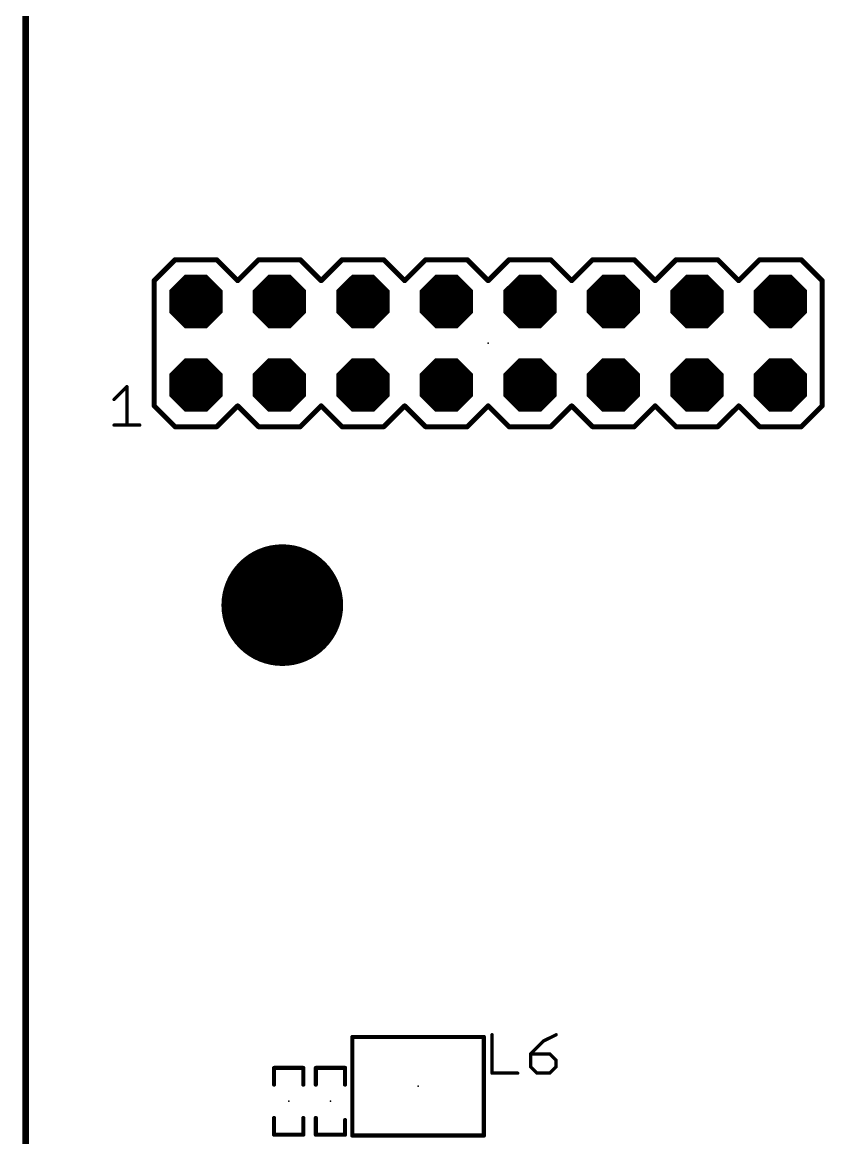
# Model space of a CAD drawing. Extents: x -36 to 36, y -94 to 86.
# Drawn here: x -35.41 to -11, y -51.98 to -18.04 of the extents above; entities that cross this region are included whole.
import ezdxf

# ---------------------------------------------------------------- set-up
doc = ezdxf.new("R2010")
doc.units = 0
for name, color, linetype in [('17', 82, 'CONTINUOUS'), ('20', 7, 'CONTINUOUS'), ('21', 253, 'CONTINUOUS'), ('23', 7, 'CONTINUOUS'), ('30', 253, 'CONTINUOUS')]:
    doc.layers.add(name, color=color, linetype=linetype)

# ---------------------------------------------------------------- blocks, each defined once
blk = doc.blocks.new('OCTAGONP')
at = {"const_width": 0.5}
blk.add_lwpolyline([(-0.25, -0.1036), (-0.25, 0.1036), (-0.1036, 0.25), (0.1036, 0.25), (0.25, 0.1036), (0.25, -0.1036), (0.1036, -0.25), (-0.1036, -0.25), (-0.25, -0.1036), (-0.25, 0.1036)], dxfattribs=at)

msp = doc.modelspace()

# ---------------------------------------------------------------- linework, layer by layer
at = {"layer": '20', "const_width": 0.2032}
msp.add_lwpolyline([(-35.306, -90), (-35.306, 86.233)], dxfattribs=at)
at = {"layer": '20'}
msp.add_circle((-27.5, -35.778), 1.8, dxfattribs=at)
at = {"layer": '21'}
for points, const_width in [([(-30.762, -25.269), (-31.397, -25.904)], 0.1524), ([(-30.762, -25.269), (-29.492, -25.269)], 0.1524), ([(-29.492, -25.269), (-28.857, -25.904)], 0.1524), ([(-28.857, -25.904), (-28.222, -25.269)], 0.1524), ([(-28.222, -25.269), (-26.952, -25.269)], 0.1524), ([(-26.952, -25.269), (-26.317, -25.904)], 0.1524), ([(-26.317, -25.904), (-25.682, -25.269)], 0.1524), ([(-25.682, -25.269), (-24.412, -25.269)], 0.1524), ([(-24.412, -25.269), (-23.777, -25.904)], 0.1524), ([(-23.142, -25.269), (-23.777, -25.904)], 0.1524), ([(-23.142, -25.269), (-21.872, -25.269)], 0.1524), ([(-21.872, -25.269), (-21.237, -25.904)], 0.1524), ([(-21.237, -25.904), (-20.602, -25.269)], 0.1524), ([(-20.602, -25.269), (-19.332, -25.269)], 0.1524), ([(-19.332, -25.269), (-18.697, -25.904)], 0.1524), ([(-18.697, -25.904), (-18.062, -25.269)], 0.1524), ([(-18.062, -25.269), (-16.792, -25.269)], 0.1524), ([(-16.792, -25.269), (-16.157, -25.904)], 0.1524), ([(-15.522, -25.269), (-16.157, -25.904)], 0.1524), ([(-15.522, -25.269), (-14.252, -25.269)], 0.1524), ([(-14.252, -25.269), (-13.617, -25.904)], 0.1524), ([(-13.617, -25.904), (-12.982, -25.269)], 0.1524), ([(-12.982, -25.269), (-11.712, -25.269)], 0.1524), ([(-11.712, -25.269), (-11.077, -25.904)], 0.1524), ([(-31.397, -25.904), (-31.397, -29.714)], 0.1524), ([(-11.077, -25.904), (-11.077, -29.714)], 0.1524), ([(-32.6162, -29.5186), (-32.2264, -29.1288)], 0.1016), ([(-32.2264, -29.1288), (-32.2264, -30.2982)], 0.1016), ([(-31.397, -29.714), (-30.762, -30.349)], 0.1524), ([(-28.857, -29.714), (-29.492, -30.349)], 0.1524), ([(-28.222, -30.349), (-28.857, -29.714)], 0.1524), ([(-26.317, -29.714), (-26.952, -30.349)], 0.1524), ([(-25.682, -30.349), (-26.317, -29.714)], 0.1524), ([(-23.777, -29.714), (-24.412, -30.349)], 0.1524), ([(-23.777, -29.714), (-23.142, -30.349)], 0.1524), ([(-21.237, -29.714), (-21.872, -30.349)], 0.1524), ([(-20.602, -30.349), (-21.237, -29.714)], 0.1524), ([(-18.697, -29.714), (-19.332, -30.349)], 0.1524), ([(-18.062, -30.349), (-18.697, -29.714)], 0.1524), ([(-16.157, -29.714), (-16.792, -30.349)], 0.1524), ([(-16.157, -29.714), (-15.522, -30.349)], 0.1524), ([(-13.617, -29.714), (-14.252, -30.349)], 0.1524), ([(-12.982, -30.349), (-13.617, -29.714)], 0.1524), ([(-11.077, -29.714), (-11.712, -30.349)], 0.1524), ([(-32.6162, -30.2982), (-31.8366, -30.2982)], 0.1016), ([(-29.492, -30.349), (-30.762, -30.349)], 0.1524), ([(-26.952, -30.349), (-28.222, -30.349)], 0.1524), ([(-24.412, -30.349), (-25.682, -30.349)], 0.1524), ([(-21.872, -30.349), (-23.142, -30.349)], 0.1524), ([(-19.332, -30.349), (-20.602, -30.349)], 0.1524), ([(-16.792, -30.349), (-18.062, -30.349)], 0.1524), ([(-14.252, -30.349), (-15.522, -30.349)], 0.1524), ([(-11.712, -30.349), (-12.982, -30.349)], 0.1524), ([(-25.368, -48.919), (-21.368, -48.919)], 0.127), ([(-25.368, -51.919), (-25.368, -48.919)], 0.127), ([(-21.368, -48.919), (-21.368, -51.919)], 0.127), ([(-21.1182, -48.8498), (-21.1182, -50.0192)], 0.1016), ([(-19.1692, -48.8498), (-19.559, -49.0447)], 0.1016), ([(-19.559, -49.0447), (-19.9488, -49.4345)], 0.1016), ([(-19.9488, -49.4345), (-19.9488, -49.8243)], 0.1016), ([(-19.3641, -49.4345), (-19.9488, -49.4345)], 0.1016), ([(-19.1692, -49.6294), (-19.3641, -49.4345)], 0.1016), ([(-26.8605, -49.8602), (-27.7495, -49.8602)], 0.127), ([(-27.7495, -49.8602), (-27.7495, -50.3682)], 0.127), ([(-26.8605, -50.3682), (-26.8605, -49.8602)], 0.127), ([(-26.4795, -50.3682), (-26.4795, -49.8602)], 0.127), ([(-26.4795, -49.8602), (-25.5905, -49.8602)], 0.127), ([(-25.5905, -49.8602), (-25.5905, -50.3682)], 0.127), ([(-19.9488, -49.8243), (-19.7539, -50.0192)], 0.1016), ([(-19.3641, -50.0192), (-19.1692, -49.8243)], 0.1016), ([(-19.1692, -49.8243), (-19.1692, -49.6294)], 0.1016), ([(-21.1182, -50.0192), (-20.3386, -50.0192)], 0.1016), ([(-19.7539, -50.0192), (-19.3641, -50.0192)], 0.1016), ([(-27.7495, -51.3842), (-27.7495, -51.8922)], 0.127), ([(-26.8605, -51.8922), (-26.8605, -51.3842)], 0.127), ([(-26.4795, -51.3842), (-26.4795, -51.8922)], 0.127), ([(-25.5905, -51.8922), (-25.5905, -51.4477)], 0.127), ([(-27.7495, -51.8922), (-26.8605, -51.8922)], 0.127), ([(-26.4795, -51.8922), (-25.5905, -51.8922)], 0.127), ([(-21.368, -51.919), (-25.368, -51.919)], 0.127)]:
    msp.add_lwpolyline(points, dxfattribs=dict(at, const_width=const_width))
for points, const_width in [([(-30.762, -25.2309, 1), (-30.762, -25.3071)], 0.0762), ([(-30.7351, -25.2959, 1), (-30.7889, -25.2421)], 0.0762), ([(-29.4651, -25.2421, 1), (-29.5189, -25.2959)], 0.0762), ([(-29.492, -25.3071, 1), (-29.492, -25.2309)], 0.0762), ([(-28.222, -25.2309, 1), (-28.222, -25.3071)], 0.0762), ([(-28.1951, -25.2959, 1), (-28.2489, -25.2421)], 0.0762), ([(-26.9251, -25.2421, 1), (-26.9789, -25.2959)], 0.0762), ([(-26.952, -25.3071, 1), (-26.952, -25.2309)], 0.0762), ([(-25.682, -25.2309, 1), (-25.682, -25.3071)], 0.0762), ([(-25.6551, -25.2959, 1), (-25.7089, -25.2421)], 0.0762), ([(-24.3851, -25.2421, 1), (-24.4389, -25.2959)], 0.0762), ([(-24.412, -25.3071, 1), (-24.412, -25.2309)], 0.0762), ([(-23.142, -25.2309, 1), (-23.142, -25.3071)], 0.0762), ([(-23.1151, -25.2959, 1), (-23.1689, -25.2421)], 0.0762), ([(-21.8451, -25.2421, 1), (-21.8989, -25.2959)], 0.0762), ([(-21.872, -25.3071, 1), (-21.872, -25.2309)], 0.0762), ([(-20.602, -25.2309, 1), (-20.602, -25.3071)], 0.0762), ([(-20.5751, -25.2959, 1), (-20.6289, -25.2421)], 0.0762), ([(-19.3051, -25.2421, 1), (-19.3589, -25.2959)], 0.0762), ([(-19.332, -25.3071, 1), (-19.332, -25.2309)], 0.0762), ([(-18.062, -25.2309, 1), (-18.062, -25.3071)], 0.0762), ([(-18.0351, -25.2959, 1), (-18.0889, -25.2421)], 0.0762), ([(-16.7651, -25.2421, 1), (-16.8189, -25.2959)], 0.0762), ([(-16.792, -25.3071, 1), (-16.792, -25.2309)], 0.0762), ([(-15.522, -25.2309, 1), (-15.522, -25.3071)], 0.0762), ([(-15.4951, -25.2959, 1), (-15.5489, -25.2421)], 0.0762), ([(-14.2251, -25.2421, 1), (-14.2789, -25.2959)], 0.0762), ([(-14.252, -25.3071, 1), (-14.252, -25.2309)], 0.0762), ([(-12.982, -25.2309, 1), (-12.982, -25.3071)], 0.0762), ([(-12.9551, -25.2959, 1), (-13.0089, -25.2421)], 0.0762), ([(-11.6851, -25.2421, 1), (-11.7389, -25.2959)], 0.0762), ([(-11.712, -25.3071, 1), (-11.712, -25.2309)], 0.0762), ([(-31.3589, -25.904, 1), (-31.4351, -25.904)], 0.0762), ([(-31.4239, -25.8771, 1), (-31.3701, -25.9309)], 0.0762), ([(-28.8839, -25.8771, 1), (-28.8301, -25.9309)], 0.0762), ([(-28.8839, -25.9309, 1), (-28.8301, -25.8771)], 0.0762), ([(-26.3439, -25.8771, 1), (-26.2901, -25.9309)], 0.0762), ([(-26.3439, -25.9309, 1), (-26.2901, -25.8771)], 0.0762), ([(-23.8039, -25.8771, 1), (-23.7501, -25.9309)], 0.0762), ([(-23.8039, -25.9309, 1), (-23.7501, -25.8771)], 0.0762), ([(-21.2639, -25.8771, 1), (-21.2101, -25.9309)], 0.0762), ([(-21.2639, -25.9309, 1), (-21.2101, -25.8771)], 0.0762), ([(-18.7239, -25.8771, 1), (-18.6701, -25.9309)], 0.0762), ([(-18.7239, -25.9309, 1), (-18.6701, -25.8771)], 0.0762), ([(-16.1839, -25.8771, 1), (-16.1301, -25.9309)], 0.0762), ([(-16.1839, -25.9309, 1), (-16.1301, -25.8771)], 0.0762), ([(-13.6439, -25.8771, 1), (-13.5901, -25.9309)], 0.0762), ([(-13.6439, -25.9309, 1), (-13.5901, -25.8771)], 0.0762), ([(-11.0389, -25.904, 1), (-11.1151, -25.904)], 0.0762), ([(-11.1039, -25.9309, 1), (-11.0501, -25.8771)], 0.0762), ([(-32.201, -29.1288, 1), (-32.2518, -29.1288)], 0.0508), ([(-32.2084, -29.1468, 1), (-32.2444, -29.1108)], 0.0508), ([(-32.6342, -29.5006, 1), (-32.5982, -29.5366)], 0.0508), ([(-31.4351, -29.714, 1), (-31.3589, -29.714)], 0.0762), ([(-31.3701, -29.6871, 1), (-31.4239, -29.7409)], 0.0762), ([(-28.8301, -29.6871, 1), (-28.8839, -29.7409)], 0.0762), ([(-28.8301, -29.7409, 1), (-28.8839, -29.6871)], 0.0762), ([(-26.2901, -29.6871, 1), (-26.3439, -29.7409)], 0.0762), ([(-26.2901, -29.7409, 1), (-26.3439, -29.6871)], 0.0762), ([(-23.7501, -29.6871, 1), (-23.8039, -29.7409)], 0.0762), ([(-23.7501, -29.7409, 1), (-23.8039, -29.6871)], 0.0762), ([(-21.2101, -29.6871, 1), (-21.2639, -29.7409)], 0.0762), ([(-21.2101, -29.7409, 1), (-21.2639, -29.6871)], 0.0762), ([(-18.6701, -29.6871, 1), (-18.7239, -29.7409)], 0.0762), ([(-18.6701, -29.7409, 1), (-18.7239, -29.6871)], 0.0762), ([(-16.1301, -29.6871, 1), (-16.1839, -29.7409)], 0.0762), ([(-16.1301, -29.7409, 1), (-16.1839, -29.6871)], 0.0762), ([(-13.5901, -29.6871, 1), (-13.6439, -29.7409)], 0.0762), ([(-13.5901, -29.7409, 1), (-13.6439, -29.6871)], 0.0762), ([(-11.1151, -29.714, 1), (-11.0389, -29.714)], 0.0762), ([(-11.0501, -29.7409, 1), (-11.1039, -29.6871)], 0.0762), ([(-32.6162, -30.2728, 1), (-32.6162, -30.3236)], 0.0508), ([(-32.2518, -30.2982, 1), (-32.201, -30.2982)], 0.0508), ([(-31.8366, -30.3236, 1), (-31.8366, -30.2728)], 0.0508), ([(-30.762, -30.3109, 1), (-30.762, -30.3871)], 0.0762), ([(-30.7889, -30.3759, 1), (-30.7351, -30.3221)], 0.0762), ([(-29.5189, -30.3221, 1), (-29.4651, -30.3759)], 0.0762), ([(-29.492, -30.3871, 1), (-29.492, -30.3109)], 0.0762), ([(-28.222, -30.3109, 1), (-28.222, -30.3871)], 0.0762), ([(-28.2489, -30.3759, 1), (-28.1951, -30.3221)], 0.0762), ([(-26.9789, -30.3221, 1), (-26.9251, -30.3759)], 0.0762), ([(-26.952, -30.3871, 1), (-26.952, -30.3109)], 0.0762), ([(-25.682, -30.3109, 1), (-25.682, -30.3871)], 0.0762), ([(-25.7089, -30.3759, 1), (-25.6551, -30.3221)], 0.0762), ([(-24.4389, -30.3221, 1), (-24.3851, -30.3759)], 0.0762), ([(-24.412, -30.3871, 1), (-24.412, -30.3109)], 0.0762), ([(-23.142, -30.3109, 1), (-23.142, -30.3871)], 0.0762), ([(-23.1689, -30.3759, 1), (-23.1151, -30.3221)], 0.0762), ([(-21.8989, -30.3221, 1), (-21.8451, -30.3759)], 0.0762), ([(-21.872, -30.3871, 1), (-21.872, -30.3109)], 0.0762), ([(-20.602, -30.3109, 1), (-20.602, -30.3871)], 0.0762), ([(-20.6289, -30.3759, 1), (-20.5751, -30.3221)], 0.0762), ([(-19.3589, -30.3221, 1), (-19.3051, -30.3759)], 0.0762), ([(-19.332, -30.3871, 1), (-19.332, -30.3109)], 0.0762), ([(-18.062, -30.3109, 1), (-18.062, -30.3871)], 0.0762), ([(-18.0889, -30.3759, 1), (-18.0351, -30.3221)], 0.0762), ([(-16.8189, -30.3221, 1), (-16.7651, -30.3759)], 0.0762), ([(-16.792, -30.3871, 1), (-16.792, -30.3109)], 0.0762), ([(-15.522, -30.3109, 1), (-15.522, -30.3871)], 0.0762), ([(-15.5489, -30.3759, 1), (-15.4951, -30.3221)], 0.0762), ([(-14.2789, -30.3221, 1), (-14.2251, -30.3759)], 0.0762), ([(-14.252, -30.3871, 1), (-14.252, -30.3109)], 0.0762), ([(-12.982, -30.3109, 1), (-12.982, -30.3871)], 0.0762), ([(-13.0089, -30.3759, 1), (-12.9551, -30.3221)], 0.0762), ([(-11.7389, -30.3221, 1), (-11.6851, -30.3759)], 0.0762), ([(-11.712, -30.3871, 1), (-11.712, -30.3109)], 0.0762), ([(-25.368, -48.8873, 1), (-25.368, -48.9508)], 0.0635), ([(-25.3363, -48.919, 1), (-25.3998, -48.919)], 0.0635), ([(-21.3363, -48.919, 1), (-21.3998, -48.919)], 0.0635), ([(-21.368, -48.9508, 1), (-21.368, -48.8873)], 0.0635), ([(-21.0928, -48.8498, 1), (-21.1436, -48.8498)], 0.0508), ([(-19.1578, -48.8725, 1), (-19.1806, -48.8271)], 0.0508), ([(-19.5704, -49.022, 1), (-19.5476, -49.0674)], 0.0508), ([(-19.541, -49.0627, 1), (-19.577, -49.0267)], 0.0508), ([(-19.9668, -49.4165, 1), (-19.9308, -49.4525)], 0.0508), ([(-19.9234, -49.4345, 1), (-19.9742, -49.4345)], 0.0508), ([(-19.9488, -49.4091, 1), (-19.9488, -49.4599)], 0.0508), ([(-19.3461, -49.4165, 1), (-19.3821, -49.4525)], 0.0508), ([(-19.3641, -49.4599, 1), (-19.3641, -49.4091)], 0.0508), ([(-27.7495, -49.8284, 1), (-27.7495, -49.892)], 0.0635), ([(-27.7178, -49.8602, 1), (-27.7812, -49.8602)], 0.0635), ([(-26.8288, -49.8602, 1), (-26.8923, -49.8602)], 0.0635), ([(-26.8605, -49.892, 1), (-26.8605, -49.8284)], 0.0635), ([(-26.4795, -49.8284, 1), (-26.4795, -49.892)], 0.0635), ([(-26.4478, -49.8602, 1), (-26.5113, -49.8602)], 0.0635), ([(-25.5588, -49.8602, 1), (-25.6223, -49.8602)], 0.0635), ([(-25.5905, -49.892, 1), (-25.5905, -49.8284)], 0.0635), ([(-19.9308, -49.8063, 1), (-19.9668, -49.8423)], 0.0508), ([(-19.9742, -49.8243, 1), (-19.9234, -49.8243)], 0.0508), ([(-19.1438, -49.6294, 1), (-19.1946, -49.6294)], 0.0508), ([(-19.1946, -49.8243, 1), (-19.1438, -49.8243)], 0.0508), ([(-19.1872, -49.6474, 1), (-19.1512, -49.6114)], 0.0508), ([(-19.1512, -49.8423, 1), (-19.1872, -49.8063)], 0.0508), ([(-21.1182, -49.9938, 1), (-21.1182, -50.0446)], 0.0508), ([(-21.1436, -50.0192, 1), (-21.0928, -50.0192)], 0.0508), ([(-20.3386, -50.0446, 1), (-20.3386, -49.9938)], 0.0508), ([(-19.7539, -49.9938, 1), (-19.7539, -50.0446)], 0.0508), ([(-19.7719, -50.0372, 1), (-19.7359, -50.0012)], 0.0508), ([(-19.3821, -50.0012, 1), (-19.3461, -50.0372)], 0.0508), ([(-19.3641, -50.0446, 1), (-19.3641, -49.9938)], 0.0508), ([(-27.7812, -50.3682, 1), (-27.7178, -50.3682)], 0.0635), ([(-26.8923, -50.3682, 1), (-26.8288, -50.3682)], 0.0635), ([(-26.5113, -50.3682, 1), (-26.4478, -50.3682)], 0.0635), ([(-25.6223, -50.3682, 1), (-25.5588, -50.3682)], 0.0635), ([(-27.7178, -51.3842, 1), (-27.7812, -51.3842)], 0.0635), ([(-26.8288, -51.3842, 1), (-26.8923, -51.3842)], 0.0635), ([(-26.4478, -51.3842, 1), (-26.5113, -51.3842)], 0.0635), ([(-25.5588, -51.4477, 1), (-25.6223, -51.4477)], 0.0635), ([(-27.7495, -51.8605, 1), (-27.7495, -51.924)], 0.0635), ([(-27.7812, -51.8922, 1), (-27.7178, -51.8922)], 0.0635), ([(-26.8923, -51.8922, 1), (-26.8288, -51.8922)], 0.0635), ([(-26.8605, -51.924, 1), (-26.8605, -51.8605)], 0.0635), ([(-26.4795, -51.8605, 1), (-26.4795, -51.924)], 0.0635), ([(-26.5113, -51.8922, 1), (-26.4478, -51.8922)], 0.0635), ([(-25.6223, -51.8922, 1), (-25.5588, -51.8922)], 0.0635), ([(-25.5905, -51.924, 1), (-25.5905, -51.8605)], 0.0635), ([(-25.368, -51.8873, 1), (-25.368, -51.9508)], 0.0635), ([(-25.3998, -51.919, 1), (-25.3363, -51.919)], 0.0635), ([(-21.3998, -51.919, 1), (-21.3363, -51.919)], 0.0635), ([(-21.368, -51.9508, 1), (-21.368, -51.8873)], 0.0635)]:
    msp.add_lwpolyline(points, format="xyb", dxfattribs=dict(at, const_width=const_width))
at = {"layer": '23'}
for p in [(-21.237, -27.809), (-23.368, -50.419), (-27.305, -50.8762), (-26.035, -50.8762)]:
    msp.add_point(p, dxfattribs=at)
at = {"layer": '30', "const_width": 1.8508}
msp.add_lwpolyline([(-27.5, -36.7034, 1), (-27.5, -34.8526, 1), (-27.5, -36.7034)], format="xyb", dxfattribs=at)

# ---------------------------------------------------------------- block references
at = {"layer": '17', "xscale": 1.524, "yscale": 1.524}
for p in [(-30.127, -26.539), (-30.127, -26.539), (-27.587, -26.539), (-27.587, -26.539), (-25.047, -26.539), (-25.047, -26.539), (-22.507, -26.539), (-22.507, -26.539), (-19.967, -26.539), (-19.967, -26.539), (-17.427, -26.539), (-17.427, -26.539), (-14.887, -26.539), (-14.887, -26.539), (-12.347, -26.539), (-12.347, -26.539), (-30.127, -29.079), (-30.127, -29.079), (-27.587, -29.079), (-27.587, -29.079), (-25.047, -29.079), (-25.047, -29.079), (-22.507, -29.079), (-22.507, -29.079), (-19.967, -29.079), (-19.967, -29.079), (-17.427, -29.079), (-17.427, -29.079), (-14.887, -29.079), (-14.887, -29.079), (-12.347, -29.079), (-12.347, -29.079)]:
    msp.add_blockref('OCTAGONP', p, dxfattribs=at)
at = {"layer": '30', "xscale": 1.6256, "yscale": 1.6256}
for p in [(-30.127, -26.539), (-27.587, -26.539), (-25.047, -26.539), (-22.507, -26.539), (-19.967, -26.539), (-17.427, -26.539), (-14.887, -26.539), (-12.347, -26.539), (-30.127, -29.079), (-27.587, -29.079), (-25.047, -29.079), (-22.507, -29.079), (-19.967, -29.079), (-17.427, -29.079), (-14.887, -29.079), (-12.347, -29.079)]:
    msp.add_blockref('OCTAGONP', p, dxfattribs=at)

doc.saveas('drawing.dxf')
